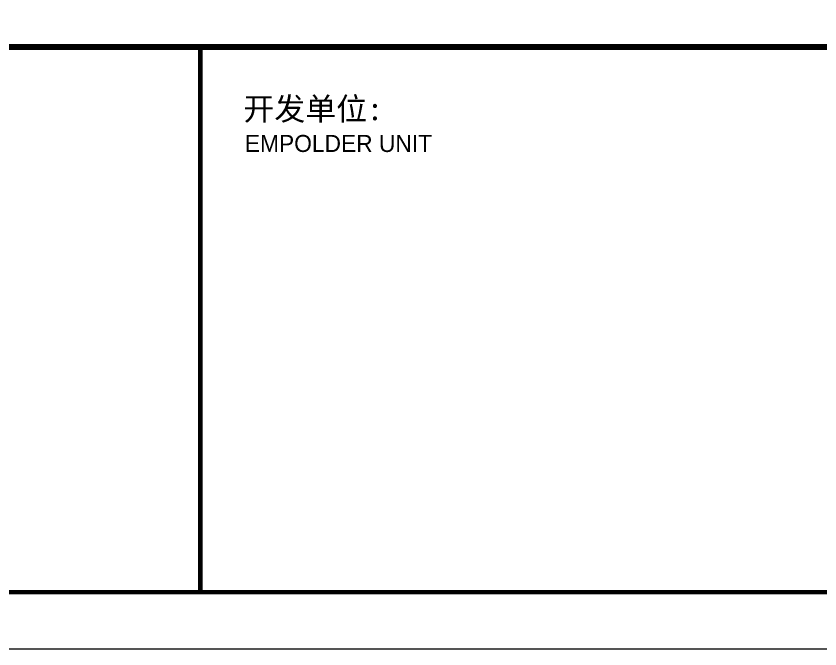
# Model space of a CAD drawing. Extents: x 1575758 to 1999219, y -897052 to -636879.
# Drawn here: x 1885935 to 1910760, y -740304 to -720770 of the extents above; entities that cross this region are included whole.
import ezdxf

# ---------------------------------------------------------------- set-up
doc = ezdxf.new("R2010")
doc.units = 0
doc.header["$LTSCALE"] = 1500
doc.header["$MEASUREMENT"] = 0
doc.layers.add('AXIS', color=7, linetype='CONTINUOUS', lineweight=5)
doc.styles.get("Standard").update_dxf_attribs({"font": 'simhei.ttf', "height": 1.2})

msp = doc.modelspace()

# ---------------------------------------------------------------- linework, layer by layer
at = {"layer": 'AXIS', "color": 250}
msp.add_lwpolyline([(1862498, -638991.1), (1862498, -740304.5), (1999218.5, -740304.5), (1999218.5, -638991.1)], close=True, dxfattribs=at)
at = {"layer": 'AXIS', "color": 0, "const_width": 140.2}
msp.add_lwpolyline([(1864250.8, -640743.9), (1864250.8, -738551.6), (1997465.7, -738551.6), (1997465.7, -640743.9)], close=True, dxfattribs=at)
at = {"layer": 'AXIS', "color": 0}
for points, const_width in [([(1864250.8, -721724.5), (1997465.7, -721724.5)], 175.3), ([(1891624.3, -738551.6), (1891624.3, -721724.5)], 140.2)]:
    msp.add_lwpolyline(points, dxfattribs=dict(at, const_width=const_width))

# ---------------------------------------------------------------- texts
at = {"layer": 'AXIS', "color": 250, "attachment_point": 1}
for s, insert, char_height, width in [('{\\fSimHei|b0|i0|c134|p2;\\C5;开发单位:}', (1892953.2, -723283.2), 701.131, 6476.823), ('\\fￋￎￌ￥|b0|i0|c134|p2;\\C5;EMPOLDER UNIT', (1892999.5, -724438.9), 525.848, 9314.727)]:
    msp.add_mtext(s, dxfattribs=dict(at, insert=insert, char_height=char_height, width=width))

doc.saveas('drawing.dxf')
